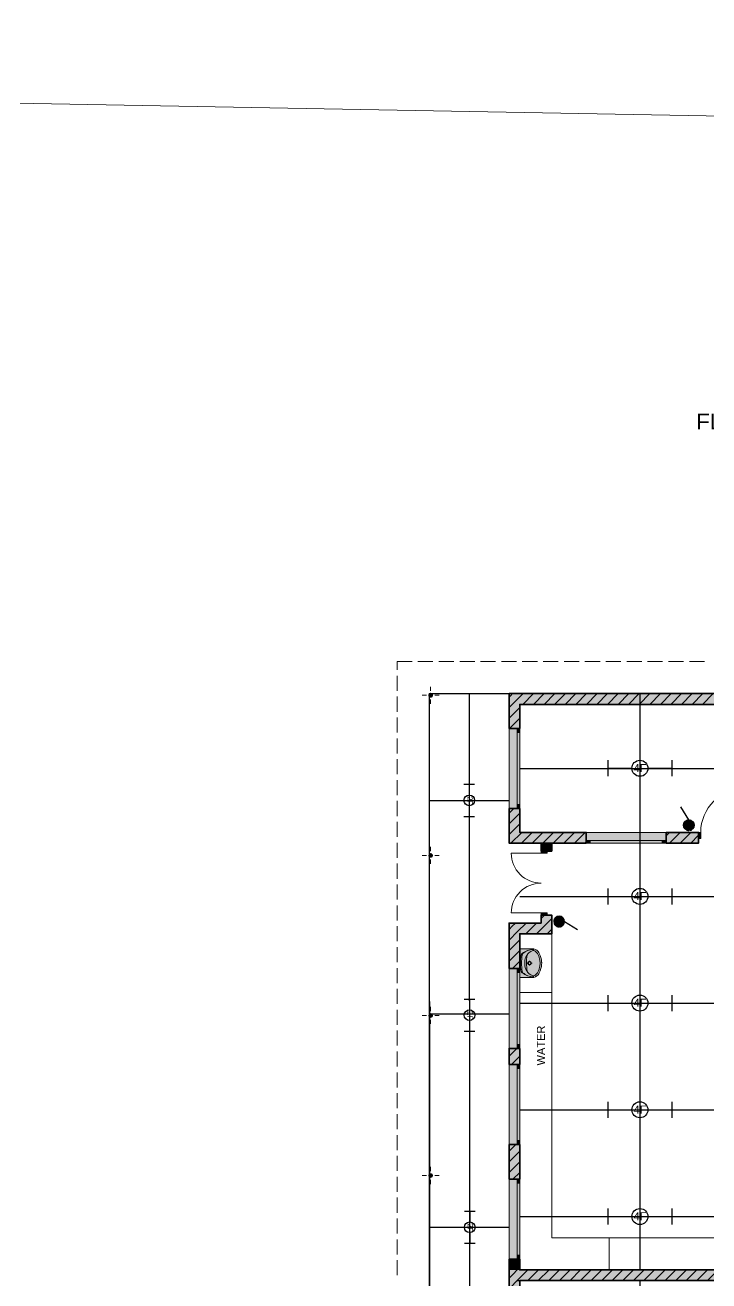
# Model space of a CAD drawing. Header units: millimetres. Extents: x 140718 to 249917, y 39137 to 308394.
# Drawn here: x 222617 to 235426, y 100326 to 123857 of the extents above; entities that cross this region are included whole.
import ezdxf

# ---------------------------------------------------------------- set-up
doc = ezdxf.new("R2010")
doc.units = ezdxf.units.MM
doc.layers.get('0').update_dxf_attribs({"color": 1})
for name, color, linetype in [('lights', 1, 'Continuous'), ('PDF_2D Drafting - General', 7, 'Continuous'), ('PLACEMENT', 40, 'Continuous')]:
    doc.layers.add(name, color=color, linetype=linetype)
for name, color, linetype, true_color in [('PDF_Interior$-$Furniture$', 7, 'Continuous', 0x6a6a6a), ('PDF_Shell - Roof', 7, 'Continuous', 0xbf8080), ('PDF_Structural - Bearing', 7, 'Continuous', 0xffffff)]:
    doc.layers.add(name, color=color, linetype=linetype, true_color=true_color)
doc.styles.add('PDF Arial-BoldMT', font='arial.ttf')
doc.styles.add('PDF ArialMT', font='arial.ttf')
doc.styles.get("Standard").update_dxf_attribs({"font": 'arial.ttf'})

# ---------------------------------------------------------------- blocks, each defined once
blk = doc.blocks.new('4feet')
at = {"layer": 'lights'}
for p, q in [((-599, 151), (-599, -149)), ((-599, 1), (-149, 1)), ((151, 1), (601, 1)), ((601, 151), (601, -149))]:
    blk.add_line(p, q, dxfattribs=at)
blk.add_circle((1, 1), 150, dxfattribs=at)
at = {"layer": 'lights', "insert": (-118, 81), "char_height": 150, "attachment_point": 1}
blk.add_mtext_dynamic_manual_height_columns('4F', width=300, gutter_width=12.5, heights=[0], dxfattribs=at)
blk = doc.blocks.new('2feet')
at = {"layer": 'lights'}
for p, q in [((-295, 102), (-295, -98)), ((-295, 2), (-100, 2)), ((100, 2), (305, 2)), ((305, 102), (305, -98))]:
    blk.add_line(p, q, dxfattribs=at)
blk.add_circle((0, 2), 100, dxfattribs=at)
at = {"layer": 'lights', "insert": (-76, 63), "char_height": 100, "attachment_point": 1}
blk.add_mtext_dynamic_manual_height_columns('2F', width=100, gutter_width=12.5, heights=[0], dxfattribs=at)
blk = doc.blocks.new('1G1W')
h = blk.add_hatch()
h.set_pattern_fill('ANGLE', color=256)
h.set_pattern_definition([(0, (-2135.7975, -2014.7485), (0, 6.985), [5.08, -1.905]), (90, (-2135.7975, -2014.7485), (-6.985, 4e-16), [5.08, -1.905])])
h.paths.add_polyline_path([(100, 0, 1), (-100, 0, 1)])
blk.add_line((-154, 344), (-4, 100))
blk.add_circle((0, 0), 100)

msp = doc.modelspace()

# ---------------------------------------------------------------- hatches: boundary and pattern name
at = {"layer": 'PDF_Interior$-$Furniture$', "true_color": 0xffffff, "transparency": 33554559}
msp.add_hatch(color=7, dxfattribs=at).paths.add_polyline_path([(232112, 106550), (231884, 106550), (231884, 106010), (232112, 106010), (232128, 106011), (232144, 106013), (232160, 106017), (232175, 106023), (232189, 106030), (232202, 106039), (232215, 106050), (232225, 106062), (232238, 106079), (232249, 106098), (232257, 106117), (232266, 106137), (232272, 106156), (232279, 106177), (232284, 106198), (232288, 106219), (232291, 106241), (232293, 106262), (232294, 106280), (232293, 106299), (232291, 106320), (232288, 106342), (232284, 106363), (232279, 106383), (232274, 106401), (232266, 106424), (232257, 106444), (232249, 106463), (232238, 106482), (232225, 106499), (232215, 106511), (232202, 106522), (232189, 106531), (232175, 106538), (232160, 106544), (232144, 106548), (232128, 106550), (232120, 106551)])
at = {"layer": 'PDF_Structural - Bearing', "true_color": 0xdad1ae, "transparency": 33554559}
for points in [[(230184, 111300), (230193, 111321), (230214, 111330), (230235, 111321), (230244, 111300), (230235, 111279), (230214, 111270), (230193, 111279)], [(230184, 108300), (230193, 108321), (230214, 108330), (230235, 108321), (230244, 108300), (230235, 108279), (230214, 108270), (230193, 108279)], [(230184, 105301), (230193, 105322), (230214, 105331), (230235, 105322), (230244, 105301), (230235, 105279), (230214, 105270), (230193, 105279)], [(230184, 102301), (230193, 102322), (230214, 102331), (230235, 102322), (230244, 102301), (230235, 102280), (230214, 102271), (230193, 102280)]]:
    msp.add_hatch(color=9, dxfattribs=at).paths.add_polyline_path(points)
at = {"layer": 'PDF_Structural - Bearing', "transparency": 33554559}
for color, points in [(7, [(231884, 111130), (231884, 110680), (231834, 110680), (231684, 110680), (231684, 111330)]), (256, [(231884, 109180), (231834, 109180), (231684, 109180), (231684, 110680), (231834, 110680), (231884, 110680)]), (7, [(231684, 108530), (231684, 109180), (231834, 109180), (231884, 109180), (231884, 108730)]), (7, [(231684, 108530), (231884, 108730), (233128, 108730), (233128, 108580), (233128, 108530)]), (256, [(233128, 108530), (233128, 108580), (233128, 108730), (234627, 108730), (234627, 108580), (234627, 108530)]), (7, [(234627, 108580), (234627, 108730), (235234, 108730), (235234, 108615), (235234, 108530), (234627, 108530)]), (7, [(232484, 108530), (232484, 108380), (232399, 108380), (232284, 108380), (232284, 108530)]), (7, [(232399, 107180), (232484, 107180), (232484, 106830), (232284, 107030), (232284, 107180)]), (7, [(231884, 106830), (231884, 106180), (231834, 106180), (231684, 106180), (231684, 107030)]), (256, [(231884, 104681), (231834, 104681), (231684, 104681), (231684, 106180), (231834, 106180), (231884, 106180)]), (7, [(231834, 104681), (231884, 104681), (231884, 104381), (231834, 104381), (231684, 104381), (231684, 104681)]), (256, [(231884, 102881), (231834, 102881), (231684, 102881), (231684, 104381), (231834, 104381), (231884, 104381)]), (7, [(231834, 102881), (231884, 102881), (231884, 102231), (231834, 102231), (231684, 102231), (231684, 102881)]), (256, [(231884, 100731), (231834, 100731), (231684, 100731), (231684, 102231), (231834, 102231), (231884, 102231)]), (7, [(231684, 100531), (231684, 100731), (231834, 100731), (231884, 100731), (231884, 100531)]), (7, [(231884, 100331), (231884, 97981), (231834, 97981), (231684, 97981), (231684, 100531)])]:
    msp.add_hatch(color=color, dxfattribs=at).paths.add_polyline_path(points)

# ---------------------------------------------------------------- linework, layer by layer
at = {"layer": 'PDF_2D Drafting - General', "color": 8, "lineweight": 15, "true_color": 0x7f7f7f}
for points in [[(142093, 41467), (142712, 123857), (243894, 121999), (242082, 41467)], [(231684, 111330), (230184, 111330), (230184, 78933), (228984, 78933), (228984, 76134)], [(232485, 106830), (232485, 101131), (240883, 101131)], [(232485, 105730), (231885, 105730)], [(233559, 101131), (233559, 100531)]]:
    msp.add_lwpolyline(points, dxfattribs=at)
at = {"layer": 'PDF_Interior$-$Furniture$', "lineweight": 20}
for points in [[(232112, 106550), (231884, 106550), (231884, 106010), (232112, 106010)], [(231884, 106195), (231884, 106365)], [(232022, 106281), (232051, 106281)], [(232067, 106297), (232067, 106326)], [(232067, 106235), (232067, 106264)], [(232084, 106281), (232113, 106281)]]:
    msp.add_lwpolyline(points, dxfattribs=at)
for points in [[(231895, 106275, 0.05598), (231912, 106126, 0.170019), (231927, 106101, 0.172966), (232144, 106024, -0.182436), (231942, 106101, -0.177971), (231927, 106128, -0.033286), (231916, 106280, -0.032504), (231927, 106432, -0.177312), (231942, 106460, -0.183139), (232142, 106537, 0.17315), (231927, 106460, 0.163784), (231911, 106435, 0.054738), (231895, 106286)], [(232126, 106517, 0.15699), (232013, 106424, 0.136829), (231978, 106300, 0.018208), (231979, 106280, 0.018208), (231978, 106261, 0.136828), (232013, 106137, 0.15699), (232126, 106044)], [(232021, 106432, 0.039067), (232010, 106280, 0.038244), (232021, 106129)], [(232118, 106010, 0.227503), (232225, 106062, 0.049742), (232249, 106098, 0.097126), (232293, 106262, 0.018673), (232294, 106280, 0.018671), (232293, 106299, 0.097124), (232249, 106463, 0.049721), (232225, 106499, 0.227505), (232118, 106551)], [(232132, 106043, 0.218102), (232193, 106071, 0.129576), (232255, 106206, 0.060415), (232264, 106280, 0.060418), (232255, 106355, 0.129569), (232193, 106489, 0.218079), (232132, 106517)]]:
    msp.add_lwpolyline(points, format="xyb", dxfattribs=at)
for centre, radius in [((232067, 106281), 34.8), ((232067, 106280), 25.1)]:
    msp.add_circle(centre, radius, dxfattribs=at)
for points in [[(232112, 106550), (232114, 106551), (232116, 106551), (232118, 106551)], [(232126, 106517), (232128, 106517), (232130, 106517), (232132, 106517)], [(232142, 106537), (232144, 106537), (232146, 106537), (232147, 106537)], [(232144, 106537), (232145, 106537), (232146, 106537), (232147, 106537)], [(231895, 106280), (231895, 106282), (231895, 106284), (231895, 106286)], [(231895, 106275), (231895, 106277), (231895, 106279), (231895, 106280)], [(232118, 106010), (232116, 106010), (232114, 106010), (232112, 106010)], [(232132, 106043), (232130, 106043), (232128, 106043), (232126, 106044)], [(232148, 106024), (232146, 106024), (232144, 106024), (232142, 106024)], [(232148, 106024), (232146, 106024), (232145, 106024), (232144, 106024)]]:
    msp.add_open_spline(points, degree=3, dxfattribs=at)
at = {"layer": 'PDF_Shell - Roof', "lineweight": 13}
for points in [[(229584, 111775), (229584, 111930), (229866, 111930)], [(229975, 111930), (230257, 111930)], [(230366, 111930), (230649, 111930)], [(230758, 111930), (231040, 111930)], [(231149, 111930), (231431, 111930)], [(231540, 111930), (231822, 111930)], [(231931, 111930), (232213, 111930)], [(232322, 111930), (232605, 111930)], [(232714, 111930), (232996, 111930)], [(233105, 111930), (233387, 111930)], [(233496, 111930), (233778, 111930)], [(233887, 111930), (234169, 111930)], [(234278, 111930), (234560, 111930)], [(234670, 111930), (234952, 111930)], [(235061, 111930), (235343, 111930)], [(229584, 111384), (229584, 111666)], [(229584, 110992), (229584, 111275)], [(229584, 110601), (229584, 110884)], [(229584, 110210), (229584, 110492)], [(229584, 109819), (229584, 110101)], [(229584, 109428), (229584, 109710)], [(229584, 109037), (229584, 109319)], [(229584, 108645), (229584, 108928)], [(229584, 108254), (229584, 108537)], [(229584, 107863), (229584, 108145)], [(229584, 107472), (229584, 107754)], [(229584, 107081), (229584, 107363)], [(229584, 106690), (229584, 106972)], [(229584, 106298), (229584, 106581)], [(229584, 105907), (229584, 106189)], [(229584, 105516), (229584, 105798)], [(229584, 105125), (229584, 105407)], [(229584, 104734), (229584, 105016)], [(229584, 104343), (229584, 104625)], [(229584, 103951), (229584, 104234)], [(229584, 103560), (229584, 103842)], [(229584, 103169), (229584, 103451)], [(229584, 102778), (229584, 103060)], [(229584, 102387), (229584, 102669)], [(229584, 101995), (229584, 102278)], [(229584, 101604), (229584, 101886)], [(229584, 101213), (229584, 101495)], [(229584, 100822), (229584, 101104)], [(229584, 100431), (229584, 100713)]]:
    msp.add_lwpolyline(points, dxfattribs=at)
at = {"layer": 'PDF_Structural - Bearing', "color": 14, "lineweight": 35, "true_color": 0xa80f02}
for points in [[(230214, 111330, 0.412295), (230184, 111300, 0.414257), (230214, 111270, 0.414308), (230244, 111300, 0.412347)], [(230214, 108330, 0.412288), (230184, 108300, 0.41425), (230214, 108270, 0.414302), (230244, 108300, 0.41234)], [(230214, 105331, 0.412288), (230184, 105301, 0.412271), (230214, 105270, 0.412323), (230244, 105301, 0.41234)], [(230214, 102331, 0.412287), (230184, 102301, 0.412286), (230214, 102271, 0.412338), (230244, 102301, 0.412339)]]:
    msp.add_lwpolyline(points, format="xyb", close=True, dxfattribs=at)
at = {"layer": 'PDF_Structural - Bearing', "color": 1, "lineweight": 0}
for points in [[(230214, 111380), (230214, 111460)], [(230134, 111300), (230054, 111300)], [(230214, 111300), (230214, 111300)], [(230214, 111220), (230214, 111140)], [(230294, 111300), (230374, 111300)], [(230134, 108300), (230054, 108300)], [(230214, 108380), (230214, 108460)], [(230214, 108300), (230214, 108300)], [(230294, 108300), (230374, 108300)], [(230214, 108220), (230214, 108140)], [(230214, 105381), (230214, 105460)], [(230134, 105301), (230054, 105301)], [(230214, 105301), (230214, 105301)], [(230214, 105220), (230214, 105140)], [(230294, 105301), (230374, 105301)], [(230214, 102381), (230214, 102461)], [(230134, 102301), (230054, 102301)], [(230214, 102301), (230214, 102301)], [(230214, 102221), (230214, 102141)], [(230294, 102301), (230374, 102301)]]:
    msp.add_lwpolyline(points, dxfattribs=at)
at = {"layer": 'PDF_Structural - Bearing', "lineweight": 0}
for points in [[(231945, 111330), (231815, 111199), (231684, 111069)], [(231747, 111330), (231716, 111298), (231684, 111267)], [(232143, 111330), (231943, 111130)], [(232341, 111330), (232141, 111130)], [(232539, 111330), (232339, 111130)], [(232737, 111330), (232537, 111130)], [(232935, 111330), (232735, 111130)], [(233133, 111330), (232933, 111130)], [(233331, 111330), (233131, 111130)], [(233529, 111330), (233329, 111130)], [(233727, 111330), (233527, 111130)], [(233925, 111330), (233725, 111130)], [(234123, 111330), (233923, 111130)], [(234321, 111330), (234121, 111130)], [(234519, 111330), (234319, 111130)], [(234717, 111330), (234517, 111130)], [(234915, 111330), (234715, 111130)], [(235113, 111330), (234913, 111130)], [(235311, 111330), (235111, 111130)], [(235509, 111330), (235309, 111130)], [(231884, 111070), (231684, 110871)], [(231884, 110873), (231691, 110680)], [(231775, 109180), (231684, 109089)], [(231884, 109091), (231684, 108891)], [(231884, 108893), (231684, 108693)], [(231919, 108730), (231719, 108530)], [(232117, 108730), (231917, 108530)], [(232315, 108730), (232115, 108530)], [(232513, 108730), (232313, 108530)], [(232711, 108730), (232511, 108530)], [(232909, 108730), (232709, 108530)], [(233107, 108730), (232907, 108530)], [(234691, 108730), (234627, 108667)], [(234889, 108730), (234689, 108530)], [(235087, 108730), (234887, 108530)], [(232313, 108530), (232284, 108501)], [(232484, 108503), (232361, 108380)], [(233128, 108553), (233105, 108530)], [(235234, 108679), (235085, 108530)], [(232349, 107180), (232284, 107115)], [(232484, 107117), (232340, 106974)], [(232001, 107030), (231843, 106872), (231684, 106713)], [(231803, 107030), (231743, 106971), (231684, 106911)], [(232199, 107030), (231999, 106830)], [(232340, 106974), (232197, 106830)], [(232439, 106875), (232395, 106830)], [(232484, 106919), (232439, 106875)], [(231884, 106715), (231684, 106515)], [(231884, 106517), (231684, 106317)], [(231884, 106319), (231745, 106180)], [(231829, 104681), (231684, 104536)], [(231884, 104538), (231727, 104381)], [(231811, 102881), (231684, 102754)], [(231884, 102756), (231684, 102556)], [(231884, 102558), (231684, 102358)], [(231884, 102360), (231755, 102231)], [(231839, 100731), (231684, 100576)], [(231884, 100578), (231837, 100531), (231760, 100455), (231684, 100378)], [(232035, 100531), (231859, 100356), (231684, 100180)], [(232233, 100531), (232033, 100331)], [(232431, 100531), (232231, 100331)], [(232629, 100531), (232429, 100331)], [(232826, 100531), (232626, 100331)], [(233024, 100531), (232825, 100331)], [(233223, 100531), (233023, 100331)], [(233421, 100531), (233221, 100331)], [(233618, 100531), (233418, 100331)], [(233816, 100531), (233616, 100331)], [(234014, 100531), (233814, 100331)], [(234212, 100531), (234012, 100331)], [(234410, 100531), (234210, 100331)], [(234608, 100531), (234408, 100331)], [(234806, 100531), (234606, 100331)], [(235004, 100531), (234804, 100331)], [(235202, 100531), (235002, 100331)], [(235400, 100531), (235200, 100331)], [(235598, 100531), (235398, 100331)]]:
    msp.add_lwpolyline(points, dxfattribs=at)
at = {"layer": 'PDF_Structural - Bearing', "color": 7, "lineweight": 35}
for points in [[(231884, 110680), (231834, 110680), (231684, 110680), (231684, 111330), (241083, 111330), (241083, 110680), (240933, 110680), (240883, 110680), (240883, 111130), (236483, 111130), (236483, 108730), (236633, 108730), (236633, 108615), (236633, 108530), (236596, 108530), (236633, 108530)], [(236133, 108730), (236133, 108615), (236133, 108730), (236171, 108730), (236133, 108730), (236283, 108730), (236283, 111130), (231884, 111130), (231884, 110680), (231834, 110680)], [(231884, 109180), (231834, 109180)], [(235234, 108730), (235234, 108615), (235234, 108730), (235197, 108730), (235234, 108730), (234627, 108730), (234627, 108580), (234627, 108530), (235234, 108530), (235234, 108615), (235234, 108530), (235197, 108530), (235234, 108530)], [(232484, 108380), (232399, 108380), (232484, 108380), (232484, 108417), (232484, 108380), (232484, 108530), (232284, 108530), (232284, 108380), (232399, 108380), (232284, 108380), (232284, 108417), (232284, 108380)], [(233128, 108530), (233128, 108580)], [(234627, 108530), (234627, 108580)], [(232284, 107180), (232284, 107143), (232284, 107180), (232284, 107030), (231684, 107030), (231684, 106180), (231834, 106180), (231884, 106180)], [(231834, 106180), (231884, 106180), (231884, 106830), (232484, 106830), (232484, 107180), (232484, 107143), (232484, 107180), (232399, 107180), (232284, 107180), (232399, 107180), (232484, 107180)], [(231884, 104681), (231834, 104681)], [(231884, 104381), (231834, 104381)], [(231884, 102881), (231834, 102881)], [(231884, 102231), (231834, 102231)], [(231834, 100731), (231884, 100731), (231884, 100531), (240883, 100531), (240883, 101431), (240933, 101431), (241083, 101431), (241083, 99431), (240933, 99431), (240883, 99431), (240883, 100331), (231884, 100331), (231884, 97981), (231834, 97981)], [(231884, 97981), (231834, 97981), (231684, 97981), (231684, 100531), (231684, 100731), (231834, 100731), (231884, 100731)]]:
    msp.add_lwpolyline(points, dxfattribs=at)
at = {"layer": 'PDF_Structural - Bearing', "color": 30, "lineweight": 18, "true_color": 0xff6600}
for points in [[(231684, 110680), (231684, 109180)], [(231834, 109255), (231834, 110605)], [(231884, 110680), (231884, 109180)], [(231884, 110605), (231884, 109255)], [(234627, 108730), (233128, 108730)], [(234627, 108530), (233128, 108530)], [(233203, 108580), (234552, 108580)], [(234552, 108530), (233203, 108530)], [(231684, 106180), (231684, 104681)], [(231884, 106180), (231884, 104681)], [(231834, 104756), (231834, 106105)], [(231884, 106105), (231884, 104756)], [(231684, 104381), (231684, 102881)], [(231834, 102956), (231834, 104306)], [(231884, 104381), (231884, 102881)], [(231884, 104306), (231884, 102956)], [(231684, 102231), (231684, 100731)], [(231834, 100806), (231834, 102156)], [(231884, 102231), (231884, 100731)], [(231884, 102156), (231884, 100806)]]:
    msp.add_lwpolyline(points, dxfattribs=at)
at = {"layer": 'PDF_Structural - Bearing', "color": 30, "lineweight": 20, "true_color": 0xff6600}
for points in [[(231884, 110680), (231884, 110605), (231834, 110605), (231834, 110680)], [(231834, 109180), (231834, 109255), (231884, 109255), (231884, 109180)], [(233128, 108580), (233203, 108580), (233203, 108530), (233128, 108530)], [(234627, 108530), (234552, 108530), (234552, 108580), (234627, 108580)], [(231884, 106180), (231884, 106105), (231834, 106105), (231834, 106180)], [(231834, 104681), (231834, 104756), (231884, 104756), (231884, 104681)], [(231884, 104381), (231884, 104306), (231834, 104306), (231834, 104381)], [(231834, 102881), (231834, 102956), (231884, 102956), (231884, 102881)], [(231884, 102231), (231884, 102156), (231834, 102156), (231834, 102231)], [(231834, 100731), (231834, 100806), (231884, 100806), (231884, 100731)]]:
    msp.add_lwpolyline(points, dxfattribs=at)
at = {"layer": 'PDF_Structural - Bearing', "color": 30, "lineweight": 18, "true_color": 0xff6600}
for points in [[(236093, 108730), (236093, 109550, 0.414192), (235274, 108730)], [(232284, 108340), (231724, 108340, 0.41428), (232284, 107780, 0.41428), (231724, 107220), (232284, 107220)]]:
    msp.add_lwpolyline(points, format="xyb", dxfattribs=at)
at = {"layer": 'PDF_Structural - Bearing', "color": 7, "lineweight": 35}
for points in [[(231684, 109180), (231684, 108530), (233128, 108530), (233128, 108580), (233128, 108730), (231884, 108730), (231884, 109180), (231834, 109180)], [(231684, 104381), (231834, 104381), (231884, 104381), (231884, 104681), (231834, 104681), (231684, 104681)], [(231684, 102231), (231834, 102231), (231884, 102231), (231884, 102881), (231834, 102881), (231684, 102881)]]:
    msp.add_lwpolyline(points, close=True, dxfattribs=at)
at = {"layer": 'PDF_Structural - Bearing', "color": 30, "lineweight": 20, "true_color": 0xff6600}
for points in [[(235234, 108615), (235274, 108615), (235274, 108730), (235234, 108730)], [(232284, 108380), (232284, 108340), (232399, 108340), (232399, 108380)], [(232399, 107180), (232399, 107220), (232284, 107220), (232284, 107180)]]:
    msp.add_lwpolyline(points, close=True, dxfattribs=at)
at = {"layer": 'PDF_Structural - Bearing', "color": 7, "lineweight": 0, "transparency": 33554559}
for points in [[(231884, 111130), (231684, 111330), (240883, 111130), (241083, 111330)], [(231884, 106830), (231684, 107030), (232484, 106830), (232284, 107030)], [(231884, 100331), (231684, 100531), (240883, 100331), (240883, 100531)]]:
    msp.add_solid(points, dxfattribs=at)
at = {"layer": 'PDF_Structural - Bearing', "lineweight": 0, "transparency": 33554559}
for points in [[(231884, 110680), (231834, 110680), (231884, 110605), (231834, 110605)], [(231884, 110605), (231834, 110605), (231884, 109255), (231834, 109255)], [(231834, 109180), (231884, 109180), (231834, 109255), (231884, 109255)], [(235234, 108615), (235274, 108615), (235234, 108730), (235274, 108730)], [(233128, 108580), (233128, 108530), (233203, 108580), (233203, 108530)], [(234552, 108530), (234552, 108580), (233203, 108530), (233203, 108580)], [(234627, 108530), (234627, 108580), (234552, 108530), (234552, 108580)], [(232284, 108380), (232284, 108340), (232399, 108380), (232399, 108340)], [(232399, 107180), (232399, 107220), (232284, 107180), (232284, 107220)], [(231884, 106180), (231834, 106180), (231884, 106105), (231834, 106105)], [(231884, 106105), (231834, 106105), (231884, 104756), (231834, 104756)], [(231834, 104681), (231884, 104681), (231834, 104756), (231884, 104756)], [(231884, 104381), (231834, 104381), (231884, 104306), (231834, 104306)], [(231884, 104306), (231834, 104306), (231884, 102956), (231834, 102956)], [(231834, 102881), (231884, 102881), (231834, 102956), (231884, 102956)], [(231884, 102231), (231834, 102231), (231884, 102156), (231834, 102156)], [(231884, 102156), (231834, 102156), (231884, 100806), (231834, 100806)], [(231834, 100731), (231884, 100731), (231834, 100806), (231884, 100806)]]:
    msp.add_solid(points, dxfattribs=at)
at = {"layer": 'PLACEMENT'}
for p, q in [((230184, 111330), (231684, 111330)), ((230184, 111330), (230214, 78893)), ((230934, 111331), (230964, 78894)), ((231684, 111330), (236384, 111330)), ((234133, 111330), (234133, 100531)), ((231884, 111130), (236283, 111130)), ((231884, 109930), (236283, 109930)), ((230184, 109330), (231684, 109330)), ((231884, 107531), (240883, 107531)), ((231884, 105531), (240883, 105531)), ((230184, 105330), (231684, 105330)), ((231884, 103531), (240883, 103531)), ((231884, 101531), (240883, 101531)), ((230184, 101330), (231684, 101330)), ((231884, 100531), (240883, 100531)), ((231835, 100331), (240883, 100331)), ((234133, 100331), (234133, 78733))]:
    msp.add_line(p, q, dxfattribs=at)

# ---------------------------------------------------------------- block references
at = {"layer": 'lights'}
for name, p in [('4feet', (234133, 109930)), ('1G1W', (235051, 108866)), ('4feet', (234133, 107531)), ('4feet', (234133, 105531)), ('4feet', (234133, 103531)), ('4feet', (234133, 101531))]:
    msp.add_blockref(name, p, dxfattribs=at)
at = {"layer": 'lights', "rotation": 270}
for p in [(230936, 109330), (230940, 105306), (230943, 101330)]:
    msp.add_blockref('2feet', p, dxfattribs=at)
at = {"layer": 'lights', "xscale": -1, "rotation": 270}
msp.add_blockref('1G1W', (232622, 107060), dxfattribs=at)

# ---------------------------------------------------------------- texts
at = {"layer": 'lights', "color": 7, "insert": (235189, 116426), "char_height": 296.2, "attachment_point": 4, "style": 'PDF Arial-BoldMT'}
msp.add_mtext('FLR PLAN GENTS TOILETS.', dxfattribs=at)
at = {"layer": 'lights', "color": 7, "insert": (232279, 104363), "char_height": 148.1, "attachment_point": 4, "rotation": 90, "style": 'PDF ArialMT'}
msp.add_mtext('WATER', dxfattribs=at)

doc.saveas('drawing.dxf')
